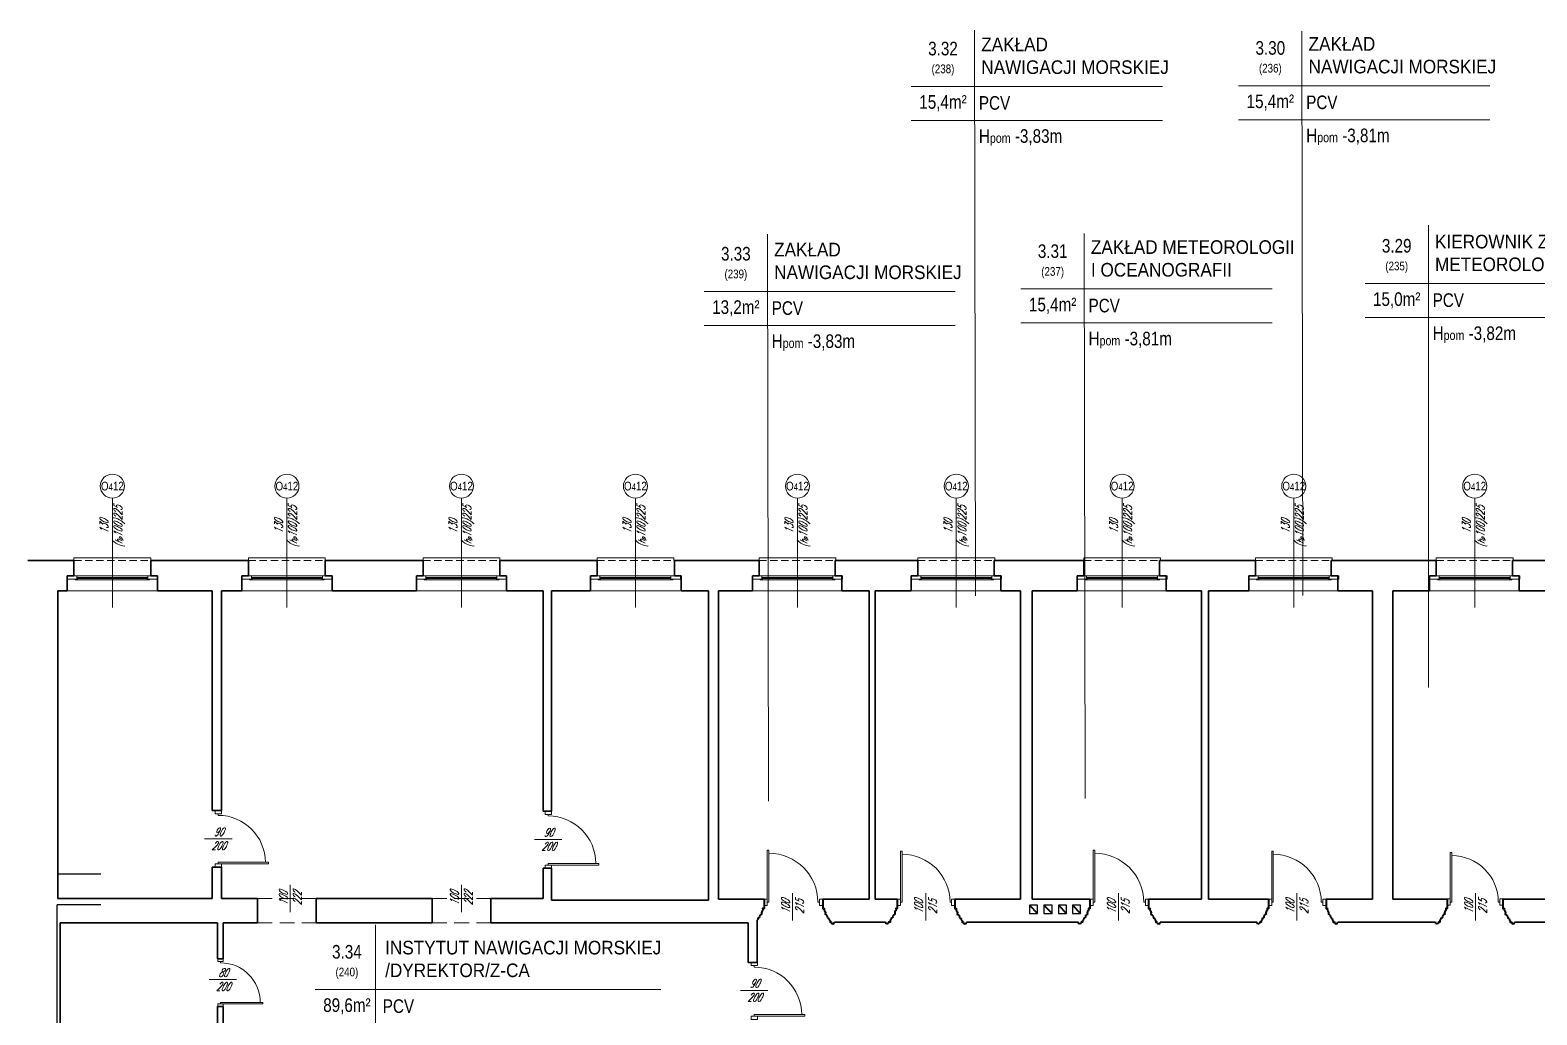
# Model space of a CAD drawing. Header units: millimetres. Extents: x -18485 to 40303, y -22087 to 35064.
# Drawn here: x 7619 to 10209, y 197 to 1891 of the extents above; entities that cross this region are included whole.
import ezdxf

# ---------------------------------------------------------------- set-up
doc = ezdxf.new("R2010")
doc.units = ezdxf.units.MM
doc.linetypes.add('DASHED', pattern=[19.05, 12.7, -6.35])
doc.layers.get('0').update_dxf_attribs({"lineweight": 25})
for name, color, linetype, lineweight in [('01 parter - ściany', 2, 'Continuous', 25), ('01_ściany', 2, 'Continuous', 25), ('03-01_okna', 5, 'Continuous', 15), ('03_drzwi', 1, 'Continuous', 0), ('04-1_widok', 251, 'Continuous', 5), ('04-2_nad', 251, 'DASHED', 5), ('05-03_opis', 10, 'Continuous', 5), ('21 piętro II - ściany', 2, 'Continuous', 30), ('31 piętro III - ściany', 2, 'Continuous', 35)]:
    doc.layers.add(name, color=color, linetype=linetype, lineweight=lineweight)
doc.styles.add('ariel', font='arial.ttf', dxfattribs={"width": 0.8})
doc.styles.add('ariel_wym', font='simplex.shx', dxfattribs={"width": 0.65, "oblique": 25})

# ---------------------------------------------------------------- blocks, each defined once
blk = doc.blocks.new('*U1445')
blk.add_line((0, 0.375), (0, 0.4))
at = {"ltscale": 0.8}
blk.add_lwpolyline([(-0.05, 0.4), (-0.05, 0.45), (0.05, 0.45), (0.05, 0.4)], close=True, dxfattribs=at)
blk.add_lwpolyline([(0, -0.4), (0, -0.375), (-0.8, -0.375), (-0.8, -0.4), (-0.05, -0.4), (0.05, -0.4), (0.05, -0.45), (-0.05, -0.45), (-0.05, -0.4)])
blk.add_arc((0, -0.375), 0.75, 90, 180)

msp = doc.modelspace()

# ---------------------------------------------------------------- linework, layer by layer
at = {"layer": '01 parter - ściany'}
for p, q in [((7740.6, 439.6), (7665.9, 439.6)), ((7665.9, 169.8), (7665.9, 386.8)), ((7740.6, 386.8), (7665.9, 386.8))]:
    msp.add_line(p, q, dxfattribs=at)
at = {"layer": '01_ściany'}
for points in [[(9350.7, 385.8), (9336.7, 385.8), (9336.7, 371.8), (9350.7, 371.8)], [(9375.8, 385.8), (9361.8, 385.8), (9361.8, 371.8), (9375.8, 371.8)], [(9400.5, 385.8), (9386.5, 385.8), (9386.5, 371.8), (9400.5, 371.8)], [(9424.8, 385.8), (9410.8, 385.8), (9410.8, 371.8), (9424.8, 371.8)]]:
    msp.add_lwpolyline(points, close=True, dxfattribs=at)
at = {"layer": '03-01_okna', "linetype": 'Continuous', "lineweight": 0}
for p, q in [((7694.6, 983.6), (7826.6, 983.6)), ((7694.6, 978.6), (7694.6, 983.6)), ((7826.6, 978.6), (7826.6, 983.6)), ((7994.6, 978.6), (7994.6, 983.6)), ((7994.6, 983.6), (8126.6, 983.6)), ((8126.6, 978.6), (8126.6, 983.6)), ((8294.6, 978.6), (8294.6, 983.6)), ((8294.6, 983.6), (8426.6, 983.6)), ((8426.6, 978.6), (8426.6, 983.6)), ((8593.6, 978.6), (8593.6, 983.6)), ((8593.6, 983.6), (8725.6, 983.6)), ((8725.6, 978.6), (8725.6, 983.6)), ((8872.1, 978.6), (8872.1, 983.6)), ((8872.1, 983.6), (9004.1, 983.6)), ((9004.1, 978.6), (9004.1, 983.6)), ((9145.1, 978.6), (9145.1, 983.6)), ((9145.1, 983.6), (9277.1, 983.6)), ((9277.1, 978.6), (9277.1, 983.6)), ((9430.1, 978.6), (9430.1, 983.6)), ((9430.1, 983.6), (9562.1, 983.6)), ((9562.1, 978.6), (9562.1, 983.6)), ((9725.1, 978.6), (9725.1, 983.6)), ((9725.1, 983.6), (9857.1, 983.6)), ((9857.1, 978.6), (9857.1, 983.6)), ((10036.1, 978.6), (10036.1, 983.6)), ((10036.1, 983.6), (10168.1, 983.6)), ((10168.1, 978.6), (10168.1, 983.6)), ((7821.6, 952.6), (7699.6, 952.6)), ((7699.6, 949.6), (7821.6, 949.6)), ((7700.6, 945.6), (7700.6, 949.6)), ((7700.6, 948.1), (7820.6, 948.1)), ((7700.6, 947.6), (7820.6, 947.6)), ((7820.6, 945.6), (7820.6, 949.6)), ((8121.6, 952.6), (7999.6, 952.6)), ((7999.6, 949.6), (8121.6, 949.6)), ((8000.6, 945.6), (8000.6, 949.6)), ((8000.6, 948.1), (8120.6, 948.1)), ((8000.6, 947.6), (8120.6, 947.6)), ((8120.6, 945.6), (8120.6, 949.6)), ((8421.6, 952.6), (8299.6, 952.6)), ((8299.6, 949.6), (8421.6, 949.6)), ((8300.6, 945.6), (8300.6, 949.6)), ((8300.6, 948.1), (8420.6, 948.1)), ((8300.6, 947.6), (8420.6, 947.6)), ((8420.6, 945.6), (8420.6, 949.6)), ((8720.6, 952.6), (8598.6, 952.6)), ((8598.6, 949.6), (8720.6, 949.6)), ((8599.6, 945.6), (8599.6, 949.6)), ((8599.6, 948.1), (8719.6, 948.1)), ((8599.6, 947.6), (8719.6, 947.6)), ((8719.6, 945.6), (8719.6, 949.6)), ((8999.1, 952.6), (8877.1, 952.6)), ((8877.1, 949.6), (8999.1, 949.6)), ((8878.1, 945.6), (8878.1, 949.6)), ((8878.1, 948.1), (8998.1, 948.1)), ((8878.1, 947.6), (8998.1, 947.6)), ((8998.1, 945.6), (8998.1, 949.6)), ((9272.1, 952.6), (9150.1, 952.6)), ((9150.1, 949.6), (9272.1, 949.6)), ((9151.1, 945.6), (9151.1, 949.6)), ((9151.1, 948.1), (9271.1, 948.1)), ((9151.1, 947.6), (9271.1, 947.6)), ((9271.1, 945.6), (9271.1, 949.6)), ((9557.1, 952.6), (9435.1, 952.6)), ((9435.1, 949.6), (9557.1, 949.6)), ((9436.1, 945.6), (9436.1, 949.6)), ((9436.1, 948.1), (9556.1, 948.1)), ((9436.1, 947.6), (9556.1, 947.6)), ((9556.1, 945.6), (9556.1, 949.6)), ((9852.1, 952.6), (9730.1, 952.6)), ((9730.1, 949.6), (9852.1, 949.6)), ((9731.1, 945.6), (9731.1, 949.6)), ((9731.1, 948.1), (9851.1, 948.1)), ((9731.1, 947.6), (9851.1, 947.6)), ((9851.1, 945.6), (9851.1, 949.6)), ((10163.1, 952.6), (10041.1, 952.6)), ((10041.1, 949.6), (10163.1, 949.6)), ((10042.1, 945.6), (10042.1, 949.6)), ((10042.1, 948.1), (10162.1, 948.1)), ((10042.1, 947.6), (10162.1, 947.6)), ((10162.1, 945.6), (10162.1, 949.6))]:
    msp.add_line(p, q, dxfattribs=at)
at = {"layer": '03-01_okna', "linetype": 'DASHED'}
for p, q in [((7694.6, 978.6), (7826.6, 978.6)), ((7994.6, 978.6), (8126.6, 978.6)), ((8294.6, 978.6), (8426.6, 978.6)), ((8593.6, 978.6), (8725.6, 978.6)), ((8872.1, 978.6), (9004.1, 978.6)), ((9145.1, 978.6), (9277.1, 978.6)), ((9430.1, 978.6), (9562.1, 978.6)), ((9725.1, 978.6), (9857.1, 978.6)), ((10036.1, 978.6), (10168.1, 978.6))]:
    msp.add_line(p, q, dxfattribs=at)
at = {"layer": '03-01_okna', "linetype": 'Continuous', "lineweight": 0}
for points in [[(7699.6, 946.6), (7683.1, 946.6), (7683.1, 952.6), (7699.6, 952.6)], [(7838.1, 946.6), (7821.6, 946.6), (7821.6, 952.6), (7838.1, 952.6)], [(7999.6, 946.6), (7983.1, 946.6), (7983.1, 952.6), (7999.6, 952.6)], [(8138.1, 946.6), (8121.6, 946.6), (8121.6, 952.6), (8138.1, 952.6)], [(8299.6, 946.6), (8283.1, 946.6), (8283.1, 952.6), (8299.6, 952.6)], [(8438.1, 946.6), (8421.6, 946.6), (8421.6, 952.6), (8438.1, 952.6)], [(8598.6, 946.6), (8582.1, 946.6), (8582.1, 952.6), (8598.6, 952.6)], [(8737.1, 946.6), (8720.6, 946.6), (8720.6, 952.6), (8737.1, 952.6)], [(8877.1, 946.6), (8860.6, 946.6), (8860.6, 952.6), (8877.1, 952.6)], [(9015.6, 946.6), (8999.1, 946.6), (8999.1, 952.6), (9015.6, 952.6)], [(9150.1, 946.6), (9133.6, 946.6), (9133.6, 952.6), (9150.1, 952.6)], [(9288.6, 946.6), (9272.1, 946.6), (9272.1, 952.6), (9288.6, 952.6)], [(9435.1, 946.6), (9418.6, 946.6), (9418.6, 952.6), (9435.1, 952.6)], [(9573.6, 946.6), (9557.1, 946.6), (9557.1, 952.6), (9573.6, 952.6)], [(9730.1, 946.6), (9713.6, 946.6), (9713.6, 952.6), (9730.1, 952.6)], [(9868.6, 946.6), (9852.1, 946.6), (9852.1, 952.6), (9868.6, 952.6)], [(10041.1, 946.6), (10024.6, 946.6), (10024.6, 952.6), (10041.1, 952.6)], [(10179.6, 946.6), (10163.1, 946.6), (10163.1, 952.6), (10179.6, 952.6)]]:
    msp.add_lwpolyline(points, close=True, dxfattribs=at)
for points in [[(7696.6, 946.6), (7696.6, 945.6), (7824.6, 945.6), (7824.6, 946.6)], [(7996.6, 946.6), (7996.6, 945.6), (8124.6, 945.6), (8124.6, 946.6)], [(8296.6, 946.6), (8296.6, 945.6), (8424.6, 945.6), (8424.6, 946.6)], [(8595.6, 946.6), (8595.6, 945.6), (8723.6, 945.6), (8723.6, 946.6)], [(8874.1, 946.6), (8874.1, 945.6), (9002.1, 945.6), (9002.1, 946.6)], [(9147.1, 946.6), (9147.1, 945.6), (9275.1, 945.6), (9275.1, 946.6)], [(9432.1, 946.6), (9432.1, 945.6), (9560.1, 945.6), (9560.1, 946.6)], [(9727.1, 946.6), (9727.1, 945.6), (9855.1, 945.6), (9855.1, 946.6)], [(10038.1, 946.6), (10038.1, 945.6), (10166.1, 945.6), (10166.1, 946.6)]]:
    msp.add_lwpolyline(points, dxfattribs=at)
at = {"layer": '04-1_widok'}
for p, q in [((7838.1, 926.6), (7683.1, 926.6)), ((8138.1, 926.6), (7983.1, 926.6)), ((8438.1, 926.6), (8283.1, 926.6)), ((8737.1, 926.6), (8582.1, 926.6)), ((9015.6, 926.6), (8860.6, 926.6)), ((9288.6, 926.6), (9133.6, 926.6)), ((9573.6, 926.6), (9418.6, 926.6)), ((9868.6, 926.6), (9713.6, 926.6)), ((10179.6, 926.6), (10024.6, 926.6))]:
    msp.add_line(p, q, dxfattribs=at)
at = {"layer": '04-2_nad', "ltscale": 2}
for p, q in [((8010.1, 397.6), (8111.1, 397.6)), ((8310.1, 397.6), (8411.1, 397.6)), ((8010.1, 355.6), (8111.1, 355.6)), ((8310.1, 355.6), (8411.1, 355.6))]:
    msp.add_line(p, q, dxfattribs=at)
at = {"layer": '05-03_opis'}
for p, q in [((9242.6, 1891), (9244.2, 917.8)), ((9805.2, 1889), (9806.8, 918.9)), ((9133.7, 1794.2), (9565.4, 1794.2)), ((9696.3, 1795.3), (10128, 1795.3)), ((9133.7, 1735.8), (9565.4, 1735.8)), ((9696.3, 1736.9), (10128, 1736.9)), ((10022.5, 1555.3), (10022.5, 760.5)), ((8886.6, 1540.2), (8888.2, 565)), ((9431.1, 1541.4), (9432.7, 569.4)), ((9913.6, 1455.1), (10471.7, 1455.1)), ((8777.7, 1441.4), (9209.4, 1441.4)), ((9322.2, 1445.8), (9753.9, 1445.8)), ((8777.7, 1383.1), (9209.4, 1383.1)), ((9322.2, 1387.4), (9753.9, 1387.4)), ((9913.6, 1396.8), (10472.7, 1396.8)), ((8212.8, 123.1), (8212.8, 352.3)), ((8109.2, 240.8), (8703.3, 240.8))]:
    msp.add_line(p, q, dxfattribs=at)
at = {"layer": '05-03_opis', "lineweight": 0}
for p, q in [((7760.6, 898), (7760.6, 1086)), ((8060.6, 898), (8060.6, 1086)), ((8360.6, 898), (8360.6, 1086)), ((8659.6, 898), (8659.6, 1086)), ((8938.1, 898), (8938.1, 1086)), ((9211.1, 898), (9211.1, 1086)), ((9496.1, 898), (9496.1, 1086)), ((9791.1, 898), (9791.1, 1086)), ((10102.1, 898), (10102.1, 1086)), ((7966.3, 500.1), (7919.1, 500.1)), ((8533.3, 499.1), (8486.1, 499.1)), ((8066.3, 421.2), (8066.3, 374)), ((8360.6, 421.2), (8360.6, 374)), ((8929.8, 406.6), (8929.8, 359.4)), ((9158.6, 406.6), (9158.6, 359.4)), ((9489.8, 406.6), (9489.8, 359.4)), ((9796.6, 406.7), (9796.6, 359.5)), ((10103.5, 406.9), (10103.5, 359.7)), ((7974.1, 258.1), (7926.9, 258.1)), ((8887.3, 239.5), (8840.1, 239.5))]:
    msp.add_line(p, q, dxfattribs=at)
for centre in [(7760.6, 1106.7), (8060.6, 1106.7), (8360.6, 1106.7), (8659.6, 1106.7), (8938.1, 1106.7), (9211.1, 1106.7), (9496.1, 1106.7), (9791.1, 1106.7), (10102.1, 1106.7)]:
    msp.add_circle(centre, 20.7, dxfattribs=at)
at = {"layer": '21 piętro II - ściany'}
for p, q in [((7694.6, 978.6), (7615.1, 978.6)), ((7694.6, 952.6), (7694.6, 978.6)), ((7994.6, 978.6), (7826.6, 978.6)), ((7826.6, 952.6), (7826.6, 978.6)), ((7994.6, 952.6), (7994.6, 978.6)), ((8294.6, 978.6), (8126.6, 978.6)), ((8126.6, 952.6), (8126.6, 978.6)), ((8294.6, 952.6), (8294.6, 978.6)), ((8593.6, 978.6), (8426.6, 978.6)), ((8426.6, 952.6), (8426.6, 978.6)), ((8593.6, 952.6), (8593.6, 978.6)), ((8872.1, 978.6), (8726.6, 978.6)), ((8726.6, 952.6), (8726.6, 978.6)), ((8872.1, 952.6), (8872.1, 978.6)), ((9145.1, 978.6), (9003.1, 978.6)), ((9003.1, 952.6), (9003.1, 978.6)), ((9145.1, 952.6), (9145.1, 978.6)), ((9430.1, 978.6), (9276.1, 978.6)), ((9276.1, 952.6), (9276.1, 978.6)), ((9430.1, 952.6), (9430.1, 978.6)), ((9725.1, 978.6), (9560.1, 978.6)), ((9560.1, 952.6), (9560.1, 978.6)), ((9725.1, 952.6), (9725.1, 978.6)), ((10036.1, 978.6), (9855.1, 978.6)), ((9855.1, 952.6), (9855.1, 978.6)), ((10036.1, 952.6), (10036.1, 978.6)), ((10342.1, 978.6), (10167.1, 978.6)), ((10167.1, 952.6), (10167.1, 978.6)), ((7683.1, 926.6), (7683.1, 952.6)), ((7683.1, 952.6), (7694.6, 952.6)), ((7838.1, 952.6), (7826.6, 952.6)), ((7838.1, 926.6), (7838.1, 952.6)), ((7983.1, 926.6), (7983.1, 952.6)), ((7983.1, 952.6), (7994.6, 952.6)), ((8138.1, 952.6), (8126.6, 952.6)), ((8138.1, 926.6), (8138.1, 952.6)), ((8283.1, 926.6), (8283.1, 952.6)), ((8283.1, 952.6), (8294.6, 952.6)), ((8438.1, 952.6), (8426.6, 952.6)), ((8438.1, 926.6), (8438.1, 952.6)), ((8582.1, 926.6), (8582.1, 952.6)), ((8582.1, 952.6), (8593.6, 952.6)), ((8738.1, 952.6), (8726.6, 952.6)), ((8738.1, 926.6), (8738.1, 952.6)), ((8860.6, 926.6), (8860.6, 952.6)), ((8860.6, 952.6), (8872.1, 952.6)), ((9014.6, 952.6), (9003.1, 952.6)), ((9014.6, 926.6), (9014.6, 952.6)), ((9133.6, 926.6), (9133.6, 952.6)), ((9133.6, 952.6), (9145.1, 952.6)), ((9287.6, 952.6), (9276.1, 952.6)), ((9287.6, 926.6), (9287.6, 952.6)), ((9418.6, 926.6), (9418.6, 952.6)), ((9418.6, 952.6), (9430.1, 952.6)), ((9571.6, 952.6), (9560.1, 952.6)), ((9571.6, 926.6), (9571.6, 952.6)), ((9713.6, 926.6), (9713.6, 952.6)), ((9713.6, 952.6), (9725.1, 952.6)), ((9866.6, 952.6), (9855.1, 952.6)), ((9866.6, 926.6), (9866.6, 952.6)), ((10024.6, 926.6), (10024.6, 952.6)), ((10024.6, 952.6), (10036.1, 952.6)), ((10178.6, 952.6), (10167.1, 952.6)), ((10178.6, 926.6), (10178.6, 952.6)), ((7667.1, 926.6), (7667.1, 397.6)), ((7683.1, 926.6), (7667.1, 926.6)), ((7932.1, 926.6), (7838.1, 926.6)), ((7932.1, 548.6), (7932.1, 926.6)), ((7948.1, 548.6), (7948.1, 926.6)), ((7948.1, 926.6), (7983.1, 926.6)), ((8138.1, 926.6), (8283.1, 926.6)), ((8501.1, 926.6), (8438.1, 926.6)), ((8501.1, 547.6), (8501.1, 926.6)), ((8515.1, 547.6), (8515.1, 926.6)), ((8582.1, 926.6), (8515.1, 926.6)), ((8785.1, 926.6), (8738.1, 926.6)), ((8785.1, 394.6), (8785.1, 926.6)), ((8802.6, 396.6), (8802.6, 926.6)), ((8802.6, 926.6), (8860.6, 926.6)), ((9061.6, 926.6), (9014.6, 926.6)), ((9061.6, 396.6), (9061.6, 926.6)), ((9071.6, 396.6), (9071.6, 926.6)), ((9133.6, 926.6), (9071.6, 926.6)), ((9321.6, 926.6), (9287.6, 926.6)), ((9321.6, 396.6), (9321.6, 926.6)), ((9341.6, 396.6), (9341.6, 926.6)), ((9418.6, 926.6), (9341.6, 926.6)), ((9632.6, 926.6), (9571.6, 926.6)), ((9632.6, 396.6), (9632.6, 926.6)), ((9644.6, 926.6), (9713.6, 926.6)), ((9644.6, 396.6), (9644.6, 926.6)), ((9926.6, 926.6), (9866.6, 926.6)), ((9926.6, 396.6), (9926.6, 926.6)), ((9961.6, 396.6), (9961.6, 926.6)), ((10024.6, 926.6), (9961.6, 926.6)), ((10244.6, 926.6), (10178.6, 926.6)), ((7948.1, 548.6), (7932.1, 548.6)), ((8515.1, 547.6), (8501.1, 547.6)), ((7932.1, 397.6), (7932.1, 451.6)), ((7948.1, 451.6), (7932.1, 451.6)), ((7932.1, 451.6), (7932.1, 397.6)), ((7948.1, 397.6), (7948.1, 451.6)), ((7948.1, 397.6), (7948.1, 451.6)), ((8501.1, 397.6), (8501.1, 449.6)), ((8501.1, 449.6), (8515.1, 449.6)), ((8515.1, 449.6), (8515.1, 394.6)), ((7932.1, 397.6), (7667.1, 397.6)), ((8010.1, 397.6), (7948.1, 397.6)), ((7948.1, 397.6), (8010.1, 397.6)), ((8010.1, 397.6), (8010.1, 355.6)), ((8310.1, 397.6), (8111.1, 397.6)), ((8111.1, 397.6), (8111.1, 355.6)), ((8310.1, 355.6), (8310.1, 397.6)), ((8411.1, 355.6), (8411.1, 397.6)), ((8411.1, 397.6), (8501.1, 397.6)), ((8515.1, 394.6), (8785.1, 394.6)), ((8802.6, 396.6), (8880.6, 396.6)), ((8981.6, 396.6), (9061.6, 396.6)), ((9109.6, 396.6), (9071.6, 396.6)), ((9208.6, 396.6), (9321.6, 396.6)), ((9321.6, 396.6), (9310.1, 396.6)), ((9440.6, 396.6), (9341.6, 396.6)), ((9541.6, 396.6), (9632.6, 396.6)), ((9747.6, 396.6), (9644.6, 396.6)), ((9846.6, 396.6), (9926.6, 396.6)), ((10054.6, 396.6), (9961.6, 396.6)), ((10150.6, 396.6), (10244.6, 396.6)), ((7941.1, 355.6), (7671.1, 355.6)), ((7671.1, 355.6), (7671.1, 123.6)), ((7941.1, 293.6), (7941.1, 355.6)), ((8010.1, 355.6), (7951.1, 355.6)), ((7951.1, 355.6), (7951.1, 293.6)), ((8310.1, 355.6), (8111.1, 355.6)), ((8853.1, 355.6), (8411.1, 355.6)), ((8853.1, 355.6), (8853.1, 287.6)), ((8853.1, 287.6), (8853.1, 355.6)), ((8869.1, 360.2), (8869.1, 287.6)), ((9089.6, 356.6), (9001.6, 356.6)), ((9420.6, 356.6), (9228.6, 356.6)), ((9727.6, 356.6), (9561.6, 356.6)), ((10034.6, 356.6), (9866.6, 356.6)), ((10339.6, 356.6), (10170.6, 356.6)), ((7951.1, 293.6), (7941.1, 293.6)), ((8869.1, 287.6), (8853.1, 287.6)), ((7951.1, 211.6), (7941.1, 211.6)), ((7941.1, 211.6), (7941.1, 123.6)), ((7951.1, 211.6), (7951.1, 123.6))]:
    msp.add_line(p, q, dxfattribs=at)
at = {"layer": '31 piętro III - ściany'}
for p, q in [((9336.7, 385.8), (9350.7, 371.8)), ((9361.8, 385.8), (9375.8, 371.8)), ((9386.5, 385.8), (9400.5, 371.8)), ((9410.8, 385.8), (9424.8, 371.8))]:
    msp.add_line(p, q, dxfattribs=at)
for points in [[(8880.6, 396.6), (8880.6, 380.5), (8878.2, 380.5), (8878.5, 379.2), (8878.6, 378.2), (8878.4, 377.5), (8877.6, 376.3), (8876.6, 374.8), (8876.2, 373), (8876.5, 370.7), (8874.6, 369.4), (8873.4, 368), (8872.9, 366.2), (8872.4, 364.9), (8872, 364.3), (8871.3, 363.7), (8870, 363.1, -0.155642), (8869.1, 360.2, -0.155642)], [(8981.6, 396.6), (8981.6, 380.5), (8984, 380.5), (8983.7, 379.2), (8983.6, 378.2), (8983.8, 377.5), (8984.6, 376.3), (8985.6, 374.8), (8986, 373), (8985.7, 370.7), (8987.6, 369.4), (8988.8, 368), (8989.3, 366.2), (8989.8, 364.9), (8990.2, 364.3), (8990.9, 363.7), (8992.2, 363.1, 0.223712), (8994, 359.2), (8994, 356.6), (8996.4, 356.6, 1), (9001.6, 356.6)], [(9109.6, 396.6), (9109.6, 380.5), (9107.2, 380.5), (9107.5, 379.2), (9107.6, 378.2), (9107.4, 377.5), (9106.6, 376.3), (9105.6, 374.8), (9105.2, 373), (9105.5, 370.7), (9103.6, 369.4), (9102.4, 368), (9101.9, 366.2), (9101.4, 364.9), (9101, 364.3), (9100.3, 363.7), (9099, 363.1, -0.223712), (9097.2, 359.2), (9097.2, 356.6), (9094.8, 356.6, -1), (9089.6, 356.6)], [(9208.6, 396.6), (9208.6, 380.5), (9211, 380.5), (9210.7, 379.2), (9210.6, 378.2), (9210.8, 377.5), (9211.6, 376.3), (9212.6, 374.8), (9213, 373), (9212.7, 370.7), (9214.6, 369.4), (9215.8, 368), (9216.3, 366.2), (9216.8, 364.9), (9217.2, 364.3), (9217.9, 363.7), (9219.2, 363.1, 0.223712), (9221, 359.2), (9221, 356.6), (9223.4, 356.6, 1), (9228.6, 356.6)], [(9440.6, 396.6), (9440.6, 380.5), (9438.2, 380.5), (9438.5, 379.2), (9438.6, 378.2), (9438.4, 377.5), (9437.6, 376.3), (9436.6, 374.8), (9436.2, 373), (9436.5, 370.7), (9434.6, 369.4), (9433.4, 368), (9432.9, 366.2), (9432.4, 364.9), (9432, 364.3), (9431.3, 363.7), (9430, 363.1, -0.223712), (9428.2, 359.2), (9428.2, 356.6), (9425.8, 356.6, -1), (9420.6, 356.6)], [(9541.6, 396.6), (9541.6, 380.5), (9544, 380.5), (9543.7, 379.2), (9543.6, 378.2), (9543.8, 377.5), (9544.6, 376.3), (9545.6, 374.8), (9546, 373), (9545.7, 370.7), (9547.6, 369.4), (9548.8, 368), (9549.3, 366.2), (9549.8, 364.9), (9550.2, 364.3), (9550.9, 363.7), (9552.2, 363.1, 0.223712), (9554, 359.2), (9554, 356.6), (9556.4, 356.6, 1), (9561.6, 356.6)], [(9747.6, 396.6), (9747.6, 380.5), (9745.2, 380.5), (9745.5, 379.2), (9745.6, 378.2), (9745.4, 377.5), (9744.6, 376.3), (9743.6, 374.8), (9743.2, 373), (9743.5, 370.7), (9741.6, 369.4), (9740.4, 368), (9739.9, 366.2), (9739.4, 364.9), (9739, 364.3), (9738.3, 363.7), (9737, 363.1, -0.223712), (9735.2, 359.2), (9735.2, 356.6), (9732.8, 356.6, -1), (9727.6, 356.6)], [(9846.6, 396.6), (9846.6, 380.5), (9849, 380.5), (9848.7, 379.2), (9848.6, 378.2), (9848.8, 377.5), (9849.6, 376.3), (9850.6, 374.8), (9851, 373), (9850.7, 370.7), (9852.6, 369.4), (9853.8, 368), (9854.3, 366.2), (9854.8, 364.9), (9855.2, 364.3), (9855.9, 363.7), (9857.2, 363.1, 0.223712), (9859, 359.2), (9859, 356.6), (9861.4, 356.6, 1), (9866.6, 356.6)], [(10054.6, 396.6), (10054.6, 380.5), (10052.2, 380.5), (10052.5, 379.2), (10052.6, 378.2), (10052.4, 377.5), (10051.6, 376.3), (10050.6, 374.8), (10050.2, 373), (10050.5, 370.7), (10048.6, 369.4), (10047.4, 368), (10046.9, 366.2), (10046.4, 364.9), (10046, 364.3), (10045.3, 363.7), (10044, 363.1, -0.223712), (10042.2, 359.2), (10042.2, 356.6), (10039.8, 356.6, -1), (10034.6, 356.6)], [(10150.6, 396.6), (10150.6, 380.5), (10153, 380.5), (10152.7, 379.2), (10152.6, 378.2), (10152.8, 377.5), (10153.6, 376.3), (10154.6, 374.8), (10155, 373), (10154.7, 370.7), (10156.6, 369.4), (10157.8, 368), (10158.3, 366.2), (10158.8, 364.9), (10159.2, 364.3), (10159.9, 363.7), (10161.2, 363.1, 0.223712), (10163, 359.2), (10163, 356.6), (10165.4, 356.6, 1), (10170.6, 356.6)]]:
    msp.add_lwpolyline(points, format="xyb", dxfattribs=at)

# ---------------------------------------------------------------- block references
at = {"layer": '03_drzwi'}
for p, xscale, yscale, zscale in [((7942.7, 500.1), -107.7777777777483, 107.7777777777483, 107.7777777777481), ((8509.7, 498.6), -108.8888888888596, 108.8888888888596, 108.8888888888589), ((7946.5, 252.6), -91.11111167907802, 91.11111167907802, 91.11111167907761), ((8863.7, 238.6), -108.8888888888596, 108.8888888888596, 108.8888888888594)]:
    msp.add_blockref('*U1445', p, dxfattribs=dict(at, xscale=xscale, yscale=yscale, zscale=zscale))
at = {"layer": '03_drzwi', "rotation": 270}
for p, xscale, yscale, zscale in [((8931.1, 391), 112.2222222221862, 112.2222222221862, 112.2222222221862), ((9159.1, 391.1), 109.9999999999727, 109.9999999999727, 109.9999999999727), ((9491.1, 391), 112.2222222221862, 112.2222222221862, 112.2222222221862), ((9797.1, 391.1), 109.9999999999709, 109.9999999999709, 109.9999999999709), ((10102.6, 391.3), 106.6666666666388, 106.6666666666388, 106.6666666666388)]:
    msp.add_blockref('*U1445', p, dxfattribs=dict(at, xscale=xscale, yscale=yscale, zscale=zscale))

# ---------------------------------------------------------------- texts
at = {"layer": '05-03_opis', "char_height": 23.423, "style": 'ariel'}
for s, insert, width, attachment_point in [('{\\fArial|b0|i0|c238|p34;3.32\\P\\H0.6404x;(238)}', (9188.2, 1841.7), 108.913, 5), ('\\W0.9;{\\fArial|b0|i0|c238|p34;ZAKŁAD \\PNAWIGACJI MORSKIEJ}', (9254, 1846.7), 582.362, 4), ('{\\fArial|b0|i0|c238|p34;3.30\\P\\H0.6404x;(236)}', (9750.8, 1842.8), 108.913, 5), ('\\W0.9;{\\fArial|b0|i0|c238|p34;ZAKŁAD \\PNAWIGACJI MORSKIEJ}', (9816.6, 1847.7), 582.362, 4), ('{\\fArial|b0|i0|c238|p34;15,4m²}', (9188.2, 1765.3), 108.913, 5), ('{\\fArial|b0|i0|c238|p34; PCV}', (9242.6, 1765.6), 322.789, 4), ('{\\fArial|b0|i0|c238|p34;15,4m²}', (9750.8, 1766.4), 108.913, 5), ('{\\fArial|b0|i0|c238|p34; PCV}', (9805.2, 1766.7), 322.789, 4), ('{\\fArial|b0|i0|c238|p34; H\\H0.7x;pom\\H1.429x; -3,83m}', (9242.6, 1706.4), 322.789, 4), ('{\\fArial|b0|i0|c238|p34; H\\H0.7x;pom\\H1.429x; -3,81m}', (9805.2, 1707.5), 322.789, 4), ('\\W0.9;{\\fArial|b0|i0|c238|p34;ZAKŁAD METEOROLOGII \\PI OCEANOGRAFII}', (9442.5, 1498.2), 582.362, 4), ('{\\fArial|b0|i0|c238|p34;3.29\\P\\H0.6404x;(235)}', (9968, 1502.6), 108.913, 5), ('\\W0.9;{\\fArial|b0|i0|c238|p34;KIEROWNIK ZAKŁADU \\PMETEOROLOGII I OCENOGFAII}', (10033.9, 1507.6), 582.362, 4), ('{\\fArial|b0|i0|c238|p34;3.33\\P\\H0.6404x;(239)}', (8832.2, 1488.9), 108.913, 5), ('\\W0.9;{\\fArial|b0|i0|c238|p34;ZAKŁAD \\PNAWIGACJI MORSKIEJ}', (8898, 1493.9), 582.362, 4), ('{\\fArial|b0|i0|c238|p34;3.31\\P\\H0.6404x;(237)}', (9376.7, 1493.3), 108.913, 5), ('{\\fArial|b0|i0|c238|p34;13,2m²}', (8832.2, 1412.5), 108.913, 5), ('{\\fArial|b0|i0|c238|p34; PCV}', (8886.6, 1412.8), 322.789, 4), ('{\\fArial|b0|i0|c238|p34;15,4m²}', (9376.7, 1416.9), 108.913, 5), ('{\\fArial|b0|i0|c238|p34; PCV}', (9431.1, 1417.1), 322.789, 4), ('{\\fArial|b0|i0|c238|p34;15,0m²}', (9968, 1426.2), 108.913, 5), ('{\\fArial|b0|i0|c238|p34; PCV}', (10022.5, 1426.5), 322.789, 4), ('{\\fArial|b0|i0|c238|p34; H\\H0.7x;pom\\H1.429x; -3,82m}', (10022.5, 1367.3), 322.789, 4), ('{\\fArial|b0|i0|c238|p34; H\\H0.7x;pom\\H1.429x; -3,83m}', (8886.6, 1353.6), 322.789, 4), ('{\\fArial|b0|i0|c238|p34; H\\H0.7x;pom\\H1.429x; -3,81m}', (9431.1, 1358), 322.789, 4), ('{\\fArial|b0|i0|c238|p34;3.34\\P\\H0.6404x;(240)}', (8163.7, 288.3), 108.913, 5), ('\\W0.9;{\\fArial|b0|i0|c238|p34;INSTYTUT NAWIGACJI MORSKIEJ\\P/DYREKTOR/Z-CA}', (8229.5, 293.3), 582.362, 4), ('{\\fArial|b0|i0|c238|p34;89,6m²}', (8163.7, 211.9), 108.913, 5), ('{\\fArial|b0|i0|c238|p34; PCV}', (8218.1, 212.2), 322.789, 4)]:
    msp.add_mtext(s, dxfattribs=dict(at, insert=insert, width=width, attachment_point=attachment_point))
at = {"layer": '05-03_opis', "lineweight": 0, "attachment_point": 5}
for s, insert, char_height, width, style in [('O{\\H0.8x;4}12', (7760.6, 1106.7), 15, 75.194, 'ariel'), ('O{\\H0.8x;4}12', (8060.6, 1106.7), 15, 75.194, 'ariel'), ('O{\\H0.8x;4}12', (8360.6, 1106.7), 15, 75.194, 'ariel'), ('O{\\H0.8x;4}12', (8659.6, 1106.7), 15, 75.194, 'ariel'), ('O{\\H0.8x;4}12', (8938.1, 1106.7), 15, 75.194, 'ariel'), ('O{\\H0.8x;4}12', (9211.1, 1106.7), 15, 75.194, 'ariel'), ('O{\\H0.8x;4}12', (9496.1, 1106.7), 15, 75.194, 'ariel'), ('O{\\H0.8x;4}12', (9791.1, 1106.7), 15, 75.194, 'ariel'), ('O{\\H0.8x;4}12', (10102.1, 1106.7), 15, 75.194, 'ariel'), ('90\\P200', (7942.9, 500.1), 14.4, 68.936, 'ariel_wym'), ('90\\P200', (8509.9, 499.1), 14.4, 68.936, 'ariel_wym'), ('80\\P200', (7950.7, 258.1), 14.4, 68.936, 'ariel_wym'), ('90\\P200', (8863.9, 239.5), 14.4, 68.936, 'ariel_wym')]:
    msp.add_mtext(s, dxfattribs=dict(at, insert=insert, char_height=char_height, width=width, style=style))
at = {"layer": '05-03_opis', "lineweight": 0, "char_height": 14.4, "attachment_point": 5, "rotation": 90, "style": 'ariel_wym'}
for s, insert, width in [('130\\P({\\H0.8333x;h\\H0.6x;p}100)225', (7760.6, 1037.1), 62.661), ('130\\P({\\H0.8333x;h\\H0.6x;p}100)225', (8060.6, 1037.1), 62.661), ('130\\P({\\H0.8333x;h\\H0.6x;p}100)225', (8360.6, 1037.1), 62.661), ('130\\P({\\H0.8333x;h\\H0.6x;p}100)225', (8659.6, 1037.1), 62.661), ('130\\P({\\H0.8333x;h\\H0.6x;p}100)225', (8938.1, 1037.1), 62.661), ('130\\P({\\H0.8333x;h\\H0.6x;p}100)225', (9211.1, 1037.1), 62.661), ('130\\P({\\H0.8333x;h\\H0.6x;p}100)225', (9496.1, 1037.1), 62.661), ('130\\P({\\H0.8333x;h\\H0.6x;p}100)225', (9791.1, 1037.1), 62.661), ('130\\P({\\H0.8333x;h\\H0.6x;p}100)225', (10102.1, 1037.1), 62.661), ('100\\P222', (8066.3, 397.8), 68.936), ('100\\P222', (8360.6, 397.8), 68.936), ('100\\P215', (8929.8, 383.2), 68.936), ('100\\P215', (9158.6, 383.2), 68.936), ('100\\P215', (9489.8, 383.2), 68.936), ('100\\P215', (9796.6, 383.3), 68.936), ('100\\P215', (10103.5, 383.5), 68.936)]:
    msp.add_mtext(s, dxfattribs=dict(at, insert=insert, width=width))

doc.saveas('drawing.dxf')
